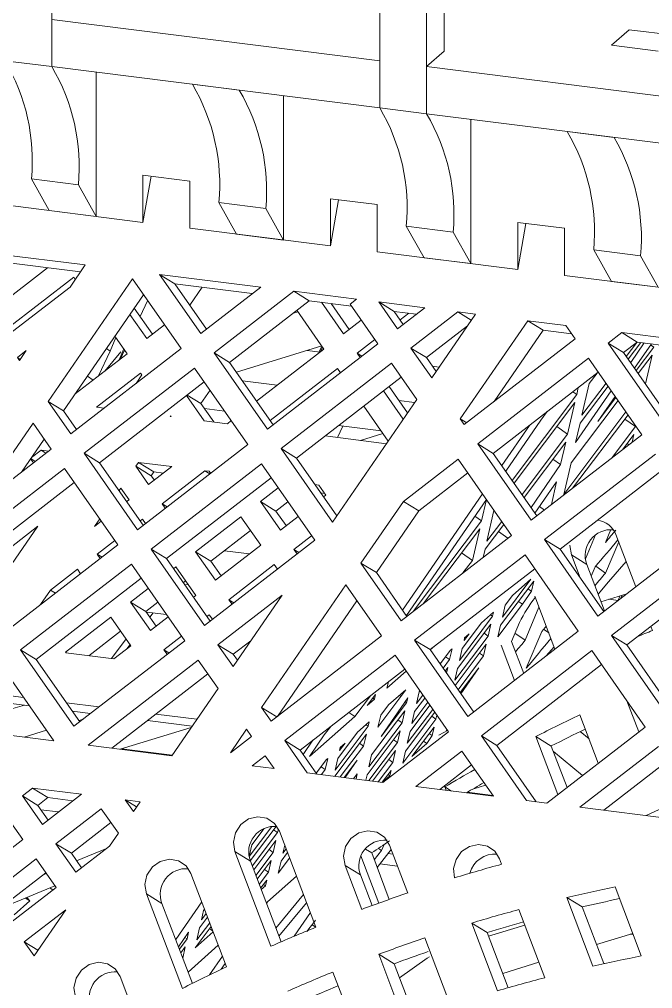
# Model space of a CAD drawing. Header units: millimetres. Extents: x 6136 to 7046, y 1563 to 2173.
# Drawn here: x 6853.01 to 6866.67, y 1696.82 to 1717.72 of the extents above; entities that cross this region are included whole.
import ezdxf

# ---------------------------------------------------------------- set-up
doc = ezdxf.new("R2010")
doc.units = ezdxf.units.MM
doc.header["$LTSCALE"] = 0.5
doc.layers.get('0').update_dxf_attribs({"color": 255})

# ---------------------------------------------------------------- blocks, each defined once
blk = doc.blocks.new('eiffel')
at = {"color": 3, "linetype": 'Continuous', "lineweight": 15}
for p, q in [((-51.535, -137.193), (-51.535, -130.122)), ((-41.713, -131.36), (-41.713, -138.431)), ((-40.31, -138.608), (-40.31, -131.537)), ((-39.78, -136.726), (-39.78, -131.603)), ((-51.535, -135.779), (-41.713, -137.017)), ((-51.535, -137.193), (-51.535, -135.779)), ((-34.244, -136.087), (-34.775, -136.554)), ((-32.841, -136.264), (-34.244, -136.087)), ((-40.31, -137.193), (-39.78, -136.726)), ((-33.372, -136.731), (-34.775, -136.554)), ((-52.938, -137.017), (-51.535, -137.193)), ((-41.713, -138.431), (-41.713, -137.017)), ((-51.535, -137.193), (-41.713, -138.431)), ((-40.31, -137.193), (-30.488, -138.431)), ((-40.31, -138.608), (-40.31, -137.193)), ((-50.209, -138.145), (-50.209, -137.36)), ((-45.922, -137.9), (-47.326, -137.724)), ((-50.209, -140.267), (-50.209, -138.145)), ((-44.597, -138.853), (-44.597, -138.068)), ((-41.713, -138.431), (-40.31, -138.608)), ((-40.31, -138.608), (-30.488, -139.845)), ((-44.597, -140.974), (-44.597, -138.853)), ((-38.984, -139.56), (-38.984, -138.775)), ((-34.697, -139.315), (-36.101, -139.138)), ((-38.984, -141.681), (-38.984, -139.56)), ((-50.209, -141.681), (-50.209, -140.267)), ((-47.403, -140.62), (-48.806, -140.444)), ((-48.806, -140.444), (-48.806, -141.858)), ((-48.56, -140.474), (-48.806, -141.858)), ((-50.739, -140.734), (-52.143, -140.558)), ((-52.143, -140.558), (-51.612, -141.504)), ((-50.739, -140.734), (-50.209, -141.681)), ((-47.403, -142.035), (-47.403, -140.62)), ((-44.597, -142.388), (-44.597, -140.974)), ((-48.806, -141.858), (-53.015, -141.327)), ((-45.127, -141.442), (-46.53, -141.265)), ((-46.53, -141.265), (-46, -142.211)), ((-41.79, -141.327), (-43.193, -141.151)), ((-43.193, -141.151), (-43.193, -142.565)), ((-42.948, -141.182), (-43.193, -142.565)), ((-41.79, -142.742), (-41.79, -141.327)), ((-50.209, -141.681), (-51.612, -141.504)), ((-45.127, -141.442), (-44.597, -142.388)), ((-38.984, -143.095), (-38.984, -141.681)), ((-36.178, -142.035), (-37.581, -141.858)), ((-37.581, -141.858), (-37.581, -143.272)), ((-37.335, -141.889), (-37.581, -143.272)), ((-43.193, -142.565), (-47.403, -142.035)), ((-44.597, -142.388), (-46, -142.211)), ((-39.514, -142.149), (-40.918, -141.972)), ((-40.918, -141.972), (-40.387, -142.918)), ((-39.514, -142.149), (-38.984, -143.095)), ((-36.178, -143.449), (-36.178, -142.035)), ((-50.533, -143.135), (-54.108, -142.685)), ((-37.581, -143.272), (-41.79, -142.742)), ((-33.902, -142.856), (-35.305, -142.679)), ((-35.305, -142.679), (-34.775, -143.626)), ((-50.676, -143.343), (-53.645, -142.969)), ((-38.984, -143.095), (-40.387, -142.918)), ((-33.902, -142.856), (-33.372, -143.802)), ((-51.66, -143.219), (-53.295, -144.483)), ((-50.533, -143.135), (-50.988, -143.796)), ((-52.891, -145.062), (-50.875, -143.504)), ((-51.648, -147.223), (-49.122, -143.551)), ((-50.875, -143.504), (-50.831, -143.568)), ((-49.122, -143.551), (-47.664, -145.641)), ((-45.278, -143.797), (-48.312, -143.415)), ((-47.076, -145.187), (-48.312, -143.415)), ((-48.312, -143.415), (-47.85, -143.699)), ((-31.969, -143.979), (-36.178, -143.449)), ((-33.372, -143.802), (-34.775, -143.626)), ((-50.988, -143.796), (-52.97, -145.328)), ((-46.904, -145.054), (-47.85, -143.699)), ((-45.53, -143.991), (-47.85, -143.699)), ((-47.029, -143.803), (-47.398, -144.339)), ((-45.278, -143.797), (-47.076, -145.187)), ((-46.672, -145.766), (-44.286, -143.922)), ((-42.406, -144.159), (-44.286, -143.922)), ((-43.824, -144.206), (-44.286, -143.922)), ((-51.185, -147.507), (-48.791, -144.026)), ((-48.887, -144.678), (-48.666, -144.204)), ((-46.209, -146.051), (-43.824, -144.206)), ((-42.562, -144.365), (-43.824, -144.206)), ((-42.797, -145.197), (-43.456, -144.253)), ((-42.406, -144.159), (-42.601, -144.31)), ((-40.367, -144.416), (-41.743, -144.243)), ((-41.182, -145.046), (-41.743, -144.243)), ((-41.743, -144.243), (-41.28, -144.527)), ((-48.519, -145.206), (-49.064, -144.424)), ((-47.398, -144.339), (-47.401, -144.342)), ((-44.165, -144.534), (-44.301, -144.576)), ((-44.193, -144.492), (-43.384, -145.652)), ((-42.625, -145.065), (-43.166, -144.289)), ((-42.601, -144.31), (-41.77, -145.5)), ((-41.011, -144.913), (-41.28, -144.527)), ((-40.619, -144.61), (-41.28, -144.527)), ((-40.367, -144.416), (-41.182, -145.046)), ((-40.778, -145.625), (-39.375, -144.541)), ((-38.845, -144.608), (-39.375, -144.541)), ((-38.971, -144.79), (-39.375, -144.541)), ((-48.69, -145.338), (-49.195, -144.614)), ((-42.267, -144.788), (-42.797, -145.197)), ((-41.103, -144.78), (-40.846, -144.581)), ((-40.157, -146.515), (-38.845, -144.608)), ((-39.302, -147.74), (-37.283, -144.804)), ((-36.143, -144.948), (-37.283, -144.804)), ((-36.821, -145.089), (-37.283, -144.804)), ((-48.161, -144.929), (-48.69, -145.338)), ((-40.315, -145.909), (-39.088, -144.961)), ((-38.291, -147.226), (-36.821, -145.089)), ((-35.97, -145.196), (-36.821, -145.089)), ((-36.143, -144.948), (-35.863, -145.349)), ((-49.618, -145.306), (-49.791, -145.712)), ((-49.645, -145.268), (-49.278, -145.793)), ((-42.392, -145.777), (-41.863, -145.367)), ((-35.863, -145.349), (-39.181, -147.914)), ((-34.871, -145.474), (-34.464, -145.16)), ((-30.546, -145.653), (-34.464, -145.16)), ((-34.002, -145.444), (-34.464, -145.16)), ((-52.565, -145.907), (-52.298, -145.701)), ((-52.298, -145.701), (-52.502, -145.998)), ((-47.664, -145.641), (-50.969, -148.196)), ((-50.139, -146.458), (-49.791, -145.712)), ((-49.791, -145.712), (-49.899, -145.637)), ((-49.38, -145.647), (-49.52, -145.98)), ((-49.477, -145.947), (-49.355, -145.683)), ((-46.006, -146.341), (-43.45, -145.557)), ((-43.384, -145.652), (-45.4, -147.21)), ((-41.77, -145.5), (-45.075, -148.055)), ((-43.501, -145.742), (-43.892, -145.692)), ((-43.445, -145.565), (-43.525, -145.739)), ((-43.485, -145.729), (-43.423, -145.596)), ((-43.408, -145.67), (-43.393, -145.639)), ((-40.157, -146.515), (-40.778, -145.625)), ((-40.315, -145.909), (-40.778, -145.625)), ((-33.274, -147.763), (-34.871, -145.474)), ((-34.409, -145.758), (-34.871, -145.474)), ((-34.409, -145.758), (-34.002, -145.444)), ((-34.015, -145.454), (-34.33, -145.871)), ((-34.269, -145.958), (-33.892, -145.458)), ((-33.793, -145.47), (-34.198, -146.06)), ((-34.081, -146.227), (-33.579, -145.497)), ((-33.502, -145.598), (-34.031, -146.3)), ((-30.797, -145.848), (-34.002, -145.444)), ((-33.502, -145.598), (-33.601, -145.529)), ((-52.502, -145.998), (-52.565, -145.907)), ((-52.478, -145.961), (-52.565, -145.907)), ((-49.278, -145.793), (-50.832, -146.994)), ((-49.464, -145.735), (-49.951, -146.313)), ((-45.075, -148.055), (-46.672, -145.766)), ((-46.209, -146.051), (-46.672, -145.766)), ((-42.3, -145.91), (-42.392, -145.777)), ((-42.392, -145.777), (-42.245, -145.867)), ((-40.026, -146.324), (-40.315, -145.909)), ((-38.777, -148.493), (-35.459, -145.928)), ((-35.459, -145.928), (-33.862, -148.217)), ((-33.103, -147.63), (-34.409, -145.758)), ((-33.97, -146.387), (-33.557, -145.838)), ((-33.557, -145.838), (-33.754, -146.696)), ((-50.564, -148.776), (-47.26, -146.221)), ((-47.26, -146.221), (-45.663, -148.509)), ((-44.903, -147.922), (-46.209, -146.051)), ((-44.996, -147.789), (-42.98, -146.231)), ((-44.67, -148.634), (-41.366, -146.08)), ((-42.98, -146.231), (-42.887, -146.364)), ((-41.366, -146.08), (-40.606, -147.168)), ((-39.934, -146.191), (-40.137, -146.165)), ((-50.296, -146.58), (-50.466, -146.462)), ((-50.195, -147.394), (-48.874, -146.372)), ((-48.835, -146.428), (-49.009, -146.681)), ((-48.874, -146.372), (-48.835, -146.428)), ((-44.208, -148.919), (-41.075, -146.497)), ((-38.314, -148.778), (-35.168, -146.345)), ((-35.438, -146.683), (-35.205, -146.374)), ((-50.102, -149.06), (-46.969, -146.638)), ((-47.068, -147.284), (-46.795, -146.887)), ((-44.789, -146.738), (-45.821, -146.608)), ((-40.88, -147.566), (-41.433, -146.773)), ((-35.766, -146.807), (-35.813, -147.014)), ((-35.712, -147.872), (-34.876, -146.763)), ((-34.937, -146.677), (-35.657, -147.632)), ((-35.657, -147.632), (-35.438, -146.683)), ((-46.973, -147.8), (-47.498, -147.047)), ((-47.068, -147.284), (-47.479, -147.032)), ((-43.132, -150.839), (-40.606, -147.168)), ((-41.011, -147.756), (-41.604, -146.906)), ((-35.813, -147.014), (-37.751, -149.585)), ((-35.929, -146.934), (-35.813, -147.014)), ((-34.779, -146.903), (-35.846, -148.456)), ((-35.18, -147.824), (-34.662, -147.071)), ((-34.638, -147.105), (-35.18, -147.824)), ((-50.969, -148.196), (-51.648, -147.223)), ((-51.185, -147.507), (-51.648, -147.223)), ((-49.968, -147.423), (-50.195, -147.394)), ((-46.683, -147.836), (-47.068, -147.284)), ((-46.963, -147.435), (-46.359, -147.511)), ((-42.192, -147.36), (-41.46, -148.409)), ((-40.668, -147.257), (-41.137, -147.198)), ((-37.691, -149.671), (-35.868, -147.254)), ((-35.868, -147.254), (-36.087, -148.202)), ((-35.985, -149.06), (-34.577, -147.192)), ((-50.797, -148.063), (-51.185, -147.507)), ((-47.993, -147.671), (-47.98, -147.653)), ((-47.993, -147.671), (-47.965, -147.675)), ((-47.98, -147.653), (-47.965, -147.675)), ((-39.181, -147.914), (-39.302, -147.74)), ((-39.109, -147.859), (-39.302, -147.74)), ((-36.886, -147.779), (-36.696, -147.527)), ((-34.339, -147.534), (-36.204, -150.008)), ((-35.938, -149.822), (-34.278, -147.621)), ((-34.049, -147.975), (-34.375, -147.749)), ((-53.849, -150.423), (-52.097, -147.876)), ((-52.097, -147.876), (-51.556, -148.651)), ((-46.973, -147.8), (-46.277, -147.888)), ((-46.16, -147.797), (-46.277, -147.888)), ((-42.819, -147.958), (-42.979, -148.303)), ((-42.944, -147.942), (-41.675, -148.102)), ((-38.058, -149.145), (-37.228, -147.938)), ((-36.886, -147.779), (-37.941, -149.312)), ((-36.413, -147.977), (-36.087, -148.202)), ((-35.846, -148.456), (-35.712, -147.872)), ((-34.049, -147.975), (-34.748, -148.902)), ((-34.045, -147.955), (-34.049, -147.975)), ((-43.351, -148.256), (-41.514, -148.488)), ((-41.617, -148.185), (-42.285, -148.39)), ((-36.087, -148.202), (-37.452, -150.013)), ((-33.862, -148.217), (-37.18, -150.782)), ((-34.447, -148.669), (-34.104, -148.215)), ((-34.104, -148.215), (-34.157, -148.445)), ((-52.443, -149.336), (-51.766, -148.351)), ((-45.663, -148.509), (-48.967, -151.064)), ((-37.18, -150.782), (-38.777, -148.493)), ((-38.314, -148.778), (-38.777, -148.493)), ((-37.392, -150.1), (-36.142, -148.442)), ((-36.142, -148.442), (-36.296, -149.109)), ((-34.307, -148.484), (-34.254, -148.52)), ((-51.556, -148.651), (-53.849, -150.423)), ((-52.143, -148.899), (-51.858, -148.679)), ((-51.858, -148.679), (-51.631, -148.708)), ((-51.711, -148.77), (-51.858, -148.679)), ((-48.967, -151.064), (-50.564, -148.776)), ((-50.102, -149.06), (-50.564, -148.776)), ((-43.132, -150.839), (-44.67, -148.634)), ((-44.208, -148.919), (-44.67, -148.634)), ((-43.001, -150.649), (-44.208, -148.919)), ((-37.008, -150.649), (-38.314, -148.778)), ((-36.775, -151.361), (-33.458, -148.797)), ((-52.086, -149.06), (-52.17, -148.939)), ((-52.167, -148.934), (-52.031, -149.018)), ((-48.796, -150.932), (-50.102, -149.06)), ((-49.018, -149.162), (-48.939, -149.047)), ((-48.635, -149.711), (-49.018, -149.162)), ((-49.018, -149.162), (-48.556, -149.447)), ((-48.939, -149.047), (-47.939, -149.173)), ((-48.939, -149.047), (-48.476, -149.331)), ((-47.939, -149.173), (-48.635, -149.711)), ((-48.563, -151.644), (-45.258, -149.089)), ((-45.258, -149.089), (-43.661, -151.378)), ((-41.006, -150.217), (-39.364, -148.948)), ((-39.364, -148.948), (-37.768, -151.236)), ((-36.296, -149.109), (-37.183, -150.399)), ((-36.525, -148.95), (-36.296, -149.109)), ((-36.204, -150.008), (-35.985, -149.06)), ((-54.47, -151.795), (-51.152, -149.23)), ((-51.152, -149.23), (-49.555, -151.519)), ((-48.556, -149.447), (-48.476, -149.331)), ((-48.464, -149.578), (-48.556, -149.447)), ((-48.553, -149.45), (-48.544, -149.429)), ((-48.476, -149.331), (-48.191, -149.367)), ((-48.231, -150.291), (-46.947, -149.298)), ((-46.947, -149.298), (-46.821, -149.314)), ((-46.8, -149.389), (-46.947, -149.298)), ((-46.821, -149.314), (-46.78, -149.373)), ((-40.544, -150.501), (-39.074, -149.365)), ((-36.313, -151.646), (-33.167, -149.213)), ((-54.007, -152.079), (-50.861, -149.647)), ((-48.1, -151.928), (-44.967, -149.506)), ((-43.654, -149.713), (-43.536, -149.728)), ((-43.536, -149.728), (-43.329, -150.024)), ((-37.066, -150.567), (-36.49, -149.729)), ((-36.416, -149.631), (-36.573, -150.313)), ((-36.49, -149.729), (-36.416, -149.631)), ((-49.521, -149.893), (-49.467, -149.816)), ((-49.467, -149.816), (-49.223, -150.166)), ((-45.284, -150.22), (-44.755, -149.811)), ((-43.481, -149.961), (-43.364, -149.976)), ((-43.329, -150.024), (-43.399, -150.078)), ((-41.033, -153.469), (-38.638, -149.988)), ((-49.223, -150.166), (-49.293, -150.219)), ((-48.138, -150.423), (-48.231, -150.291)), ((-48.231, -150.291), (-48.084, -150.381)), ((-44.688, -151.075), (-45.284, -150.22)), ((-45.284, -150.22), (-44.822, -150.504)), ((-44.822, -150.504), (-44.464, -150.228)), ((-42.277, -152.064), (-41.006, -150.217)), ((-41.006, -150.217), (-40.544, -150.501)), ((-38.521, -150.156), (-40.916, -153.637)), ((-38.517, -150.162), (-38.662, -150.794)), ((-44.516, -150.942), (-44.822, -150.504)), ((-41.815, -152.349), (-40.544, -150.501)), ((-38.662, -150.794), (-38.864, -150.654)), ((-38.506, -151.411), (-38.292, -150.484)), ((-36.933, -150.373), (-36.783, -150.476)), ((-50.259, -150.966), (-50.101, -150.736)), ((-50.052, -150.806), (-50.259, -150.966)), ((-48.888, -150.799), (-48.819, -150.745)), ((-48.819, -150.745), (-48.726, -150.878)), ((-47.23, -151.725), (-45.872, -150.674)), ((-45.872, -150.674), (-45.276, -151.529)), ((-44.158, -150.665), (-44.688, -151.075)), ((-38.662, -150.794), (-40.712, -153.513)), ((-38.561, -151.651), (-37.999, -150.905)), ((-38.059, -150.819), (-38.506, -151.411)), ((-53.124, -151.866), (-51.952, -150.959)), ((-51.952, -150.959), (-52.848, -152.262)), ((-46.768, -152.009), (-45.581, -151.091)), ((-37.768, -151.236), (-41.072, -153.791)), ((-40.411, -153.28), (-38.718, -151.034)), ((-38.718, -151.034), (-38.936, -151.982)), ((-38.16, -151.119), (-37.873, -151.318)), ((-35.553, -151.939), (-35.248, -151.215)), ((-31.861, -151.085), (-35.178, -153.65)), ((-34.79, -151.06), (-34.952, -151.443)), ((-34.046, -152.775), (-34.642, -151.206)), ((-49.555, -151.519), (-52.873, -154.084)), ((-50.177, -151.795), (-49.648, -151.386)), ((-43.661, -151.378), (-46.966, -153.932)), ((-45.276, -151.529), (-46.634, -152.579)), ((-44.284, -151.654), (-43.754, -151.245)), ((-35.178, -153.65), (-36.775, -151.361)), ((-36.313, -151.646), (-36.775, -151.361)), ((-34.948, -152.361), (-34.557, -151.431)), ((-50.085, -151.928), (-50.177, -151.795)), ((-50.177, -151.795), (-50.03, -151.886)), ((-46.966, -153.932), (-48.563, -151.644)), ((-48.1, -151.928), (-48.563, -151.644)), ((-46.634, -152.579), (-47.23, -151.725)), ((-47.23, -151.725), (-46.768, -152.009)), ((-45.615, -151.791), (-46.364, -151.697)), ((-44.191, -151.787), (-44.284, -151.654)), ((-44.284, -151.654), (-44.136, -151.745)), ((-40.668, -154.371), (-37.363, -151.816)), ((-38.936, -151.982), (-39.262, -151.756)), ((-38.617, -151.893), (-38.561, -151.651)), ((-37.363, -151.816), (-35.766, -154.105)), ((-35.007, -153.518), (-36.313, -151.646)), ((-35.975, -151.817), (-35.714, -152.504)), ((-35.513, -152.101), (-35.975, -151.817)), ((-34.774, -154.23), (-31.456, -151.665)), ((-52.469, -154.663), (-49.151, -152.098)), ((-49.151, -152.098), (-47.554, -154.387)), ((-46.794, -153.8), (-48.1, -151.928)), ((-46.463, -152.447), (-46.768, -152.009)), ((-46.23, -153.159), (-44.871, -152.109)), ((-44.871, -152.109), (-44.779, -152.241)), ((-41.072, -153.791), (-42.277, -152.064)), ((-41.815, -152.349), (-42.277, -152.064)), ((-38.936, -151.982), (-39.221, -152.36)), ((-35.513, -152.101), (-34.982, -153.498)), ((-34.312, -154.514), (-31.165, -152.082)), ((-51.57, -152.871), (-50.765, -152.25)), ((-50.765, -152.25), (-50.672, -152.383)), ((-47.888, -152.233), (-47.818, -152.179)), ((-47.818, -152.179), (-47.222, -153.034)), ((-40.901, -153.659), (-41.815, -152.349)), ((-40.205, -154.655), (-37.072, -152.233)), ((-35.263, -152.18), (-35.378, -152.455)), ((-34.948, -152.361), (-35.243, -152.157)), ((-52.006, -154.947), (-48.86, -152.515)), ((-47.597, -152.65), (-47.527, -152.596)), ((-38.094, -153.921), (-37.1, -152.602)), ((-37.184, -152.546), (-38.039, -153.68)), ((-37.737, -153.034), (-37.184, -152.546)), ((-37.1, -152.602), (-37.17, -152.907)), ((-51.87, -153.308), (-51.57, -152.871)), ((-51.57, -152.871), (-51.422, -152.962)), ((-49.177, -153.229), (-48.647, -152.82)), ((-47.441, -152.719), (-47.559, -152.704)), ((-45.252, -156.389), (-42.726, -152.718)), ((-42.726, -152.718), (-41.66, -154.246)), ((-37.438, -153.295), (-37.17, -152.907)), ((-37.17, -152.907), (-37.275, -152.834)), ((-35.088, -153.219), (-34.314, -152.982)), ((-48.58, -154.084), (-49.177, -153.229)), ((-49.177, -153.229), (-48.714, -153.514)), ((-48.714, -153.514), (-48.356, -153.237)), ((-47.222, -153.034), (-47.291, -153.087)), ((-46.562, -154.512), (-44.632, -153.02)), ((-46.137, -153.292), (-46.23, -153.159)), ((-46.23, -153.159), (-46.082, -153.249)), ((-46.107, -155.164), (-44.632, -153.02)), ((-44.777, -156.656), (-42.395, -153.192)), ((-37.957, -153.326), (-37.737, -153.034)), ((-37.438, -153.295), (-37.559, -153.211)), ((-36.465, -154.645), (-37.071, -153.051)), ((-34.573, -153.182), (-34.852, -153.147)), ((-34.516, -153.044), (-34.58, -153.181)), ((-34.458, -153.026), (-34.507, -153.131)), ((-48.409, -153.951), (-48.714, -153.514)), ((-48.701, -153.532), (-48.097, -153.608)), ((-48.502, -153.557), (-48.595, -153.685)), ((-38.665, -153.853), (-38.304, -153.534)), ((-38.304, -153.534), (-38.332, -153.657)), ((-37.438, -153.295), (-38.176, -154.275)), ((-38.039, -153.68), (-37.957, -153.326)), ((-37.36, -154.373), (-36.944, -153.386)), ((-51.123, -154.734), (-49.765, -153.684)), ((-49.765, -153.684), (-49.168, -154.538)), ((-48.051, -153.675), (-48.58, -154.084)), ((-46.887, -153.667), (-46.818, -153.613)), ((-46.818, -153.613), (-46.725, -153.746)), ((-38.332, -153.657), (-39.327, -154.976)), ((-39.245, -154.622), (-38.665, -153.853)), ((-38.395, -153.614), (-38.332, -153.657)), ((-37.525, -153.839), (-37.766, -154.409)), ((-50.429, -154.839), (-49.474, -154.101)), ((-39.382, -155.216), (-38.388, -153.897)), ((-35.766, -154.105), (-39.071, -156.659)), ((-38.388, -153.897), (-38.469, -154.251)), ((-38.176, -154.275), (-38.094, -153.921)), ((-36.86, -154.112), (-37.325, -155.215)), ((-36.652, -154.153), (-36.806, -154.046)), ((-33.549, -154.083), (-33.595, -153.96)), ((-47.554, -154.387), (-50.872, -156.952)), ((-49.744, -154.925), (-49.311, -154.334)), ((-48.176, -154.663), (-47.647, -154.254)), ((-46.099, -154.796), (-45.575, -154.391)), ((-41.66, -154.246), (-44.965, -156.801)), ((-39.071, -156.659), (-40.668, -154.371)), ((-40.205, -154.655), (-40.668, -154.371)), ((-38.469, -154.251), (-39.464, -155.57)), ((-39.04, -154.183), (-39.19, -154.382)), ((-39.19, -154.382), (-39.171, -154.298)), ((-39.171, -154.298), (-39.04, -154.183)), ((-38.591, -154.167), (-38.469, -154.251)), ((-37.766, -154.409), (-37.401, -155.368)), ((-37.36, -154.373), (-37.663, -154.164)), ((-33.177, -156.518), (-34.774, -154.23)), ((-34.312, -154.514), (-34.774, -154.23)), ((-50.872, -156.952), (-52.469, -154.663)), ((-52.469, -154.663), (-52.006, -154.947)), ((-49.168, -154.538), (-49.679, -154.933)), ((-49.193, -154.503), (-49.285, -154.629)), ((-48.083, -154.796), (-48.176, -154.663)), ((-48.176, -154.663), (-48.029, -154.754)), ((-46.107, -155.164), (-46.562, -154.512)), ((-46.099, -154.796), (-46.562, -154.512)), ((-38.899, -156.527), (-40.205, -154.655)), ((-40.204, -154.657), (-40.2, -154.651)), ((-40.069, -154.55), (-40.199, -154.664)), ((-39.905, -155.085), (-39.593, -154.671)), ((-39.546, -154.629), (-39.62, -154.953)), ((-39.593, -154.671), (-39.546, -154.629)), ((-39.457, -155.728), (-38.525, -154.491)), ((-39.327, -154.976), (-39.245, -154.622)), ((-38.667, -157.239), (-35.362, -154.684)), ((-38.525, -154.491), (-38.606, -154.845)), ((-38.079, -154.517), (-37.675, -155.58)), ((-36.725, -154.846), (-36.494, -154.568)), ((-35.362, -154.684), (-33.765, -156.973)), ((-33.006, -156.386), (-34.312, -154.514)), ((-50.7, -156.819), (-52.006, -154.947)), ((-51.11, -154.753), (-51.123, -154.734)), ((-51.123, -154.734), (-51.087, -154.756)), ((-49.679, -154.933), (-51.11, -154.753)), ((-50.45, -157.518), (-47.15, -154.966)), ((-47.15, -154.966), (-46.556, -155.817)), ((-45.976, -154.973), (-46.099, -154.796)), ((-44.56, -157.38), (-41.256, -154.825)), ((-41.256, -154.825), (-39.659, -157.114)), ((-39.62, -154.953), (-39.816, -155.213)), ((-39.742, -154.869), (-39.62, -154.953)), ((-38.606, -154.845), (-39.368, -155.856)), ((-38.728, -154.761), (-38.606, -154.845)), ((-53.056, -155.118), (-51.471, -157.389)), ((-44.098, -157.664), (-40.965, -155.242)), ((-41.497, -155.809), (-40.923, -155.302)), ((-39.756, -155.299), (-39.676, -155.193)), ((-39.676, -155.193), (-39.714, -155.36)), ((-39.464, -155.57), (-39.382, -155.216)), ((-39.307, -155.942), (-38.748, -155.2)), ((-39.283, -155.978), (-38.748, -155.2)), ((-38.204, -157.523), (-35.071, -155.101)), ((-49.736, -157.608), (-46.859, -155.383)), ((-47.943, -157.834), (-46.556, -155.817)), ((-41.497, -155.809), (-41.454, -155.62)), ((-41.449, -156.308), (-40.936, -155.856)), ((-40.936, -155.856), (-41.077, -156.06)), ((-52.379, -156.088), (-53.327, -155.969)), ((-41.993, -156.037), (-42.464, -156.661)), ((-42.089, -156.331), (-41.841, -156.002)), ((-42.089, -156.331), (-41.872, -156.14)), ((-41.872, -156.14), (-41.92, -156.107)), ((-41.841, -156.002), (-41.872, -156.14)), ((-41.077, -156.06), (-41.766, -156.973)), ((-41.666, -157.254), (-40.875, -156.103)), ((-41.128, -156.024), (-41.077, -156.06)), ((-40.875, -156.103), (-40.908, -156.248)), ((-40.67, -156.512), (-40.363, -156.105)), ((-40.615, -156.272), (-40.533, -155.918)), ((-40.423, -156.018), (-40.615, -156.272)), ((-40.533, -155.918), (-40.512, -155.89)), ((-52.206, -156.336), (-53.208, -156.21)), ((-52.356, -156.317), (-52.699, -156.422)), ((-50.122, -156.372), (-51.098, -156.249)), ((-44.965, -156.801), (-45.252, -156.389)), ((-44.795, -156.67), (-45.252, -156.389)), ((-41.684, -156.619), (-41.449, -156.308)), ((-40.908, -156.248), (-41.666, -157.254)), ((-40.953, -156.217), (-40.908, -156.248)), ((-40.124, -156.447), (-40.888, -157.46)), ((-40.807, -157.106), (-40.213, -156.319)), ((-40.274, -156.232), (-40.751, -156.866)), ((-34.315, -156.185), (-33.958, -157.122)), ((-50.374, -156.567), (-50.925, -156.497)), ((-50.588, -156.733), (-50.73, -156.776)), ((-47.192, -156.742), (-48.416, -156.587)), ((-43.817, -157.855), (-42.464, -156.661)), ((-42.464, -156.661), (-42.641, -156.538)), ((-41.958, -157.808), (-40.963, -156.489)), ((-41.766, -156.973), (-41.684, -156.619)), ((-40.963, -156.489), (-41.045, -156.843)), ((-40.031, -156.735), (-41.025, -158.054)), ((-40.944, -157.7), (-40.064, -156.533)), ((-40.751, -156.866), (-40.67, -156.512)), ((-40.153, -156.651), (-40.031, -156.735)), ((-40.004, -156.619), (-40.031, -156.735)), ((-35.168, -158.057), (-35.72, -156.606)), ((-55.361, -156.899), (-51.471, -157.389)), ((-49.491, -157.639), (-47.359, -156.984)), ((-47.335, -156.95), (-48.668, -156.782)), ((-46.183, -157.742), (-45.701, -157.042)), ((-45.701, -157.042), (-45.553, -157.255)), ((-43.373, -157.209), (-43.183, -156.957)), ((-42.059, -156.95), (-43.053, -158.269)), ((-42.377, -157.127), (-42.029, -156.819)), ((-42.125, -156.904), (-42.059, -156.95)), ((-42.029, -156.819), (-42.059, -156.95)), ((-41.045, -156.843), (-42.039, -158.162)), ((-41.167, -156.758), (-41.045, -156.843)), ((-40.749, -157.855), (-40.086, -156.975)), ((-40.086, -156.975), (-40.145, -157.231)), ((-33.765, -156.973), (-36.709, -159.249)), ((-51.693, -157.072), (-52.362, -157.277)), ((-45.553, -157.255), (-46.183, -157.742)), ((-43.373, -157.209), (-43.817, -157.855)), ((-43.063, -158.448), (-42.114, -157.19)), ((-42.972, -157.915), (-42.377, -157.127)), ((-42.114, -157.19), (-42.196, -157.544)), ((-42.094, -158.402), (-41.1, -157.083)), ((-39.659, -157.114), (-41.62, -158.63)), ((-41.1, -157.083), (-41.182, -157.437)), ((-40.888, -157.46), (-40.807, -157.106)), ((-40.304, -157.462), (-40.145, -157.231)), ((-40.145, -157.231), (-40.233, -157.17)), ((-39.702, -157.052), (-39.721, -157.095)), ((-37.318, -159.172), (-38.667, -157.239)), ((-38.204, -157.523), (-38.667, -157.239)), ((-37.037, -157.257), (-36.378, -158.993)), ((-36.575, -157.542), (-37.037, -157.257)), ((-35.445, -157.33), (-35.712, -157.109)), ((-47.943, -157.834), (-50.45, -157.518)), ((-47.93, -157.815), (-49.445, -157.624)), ((-49.407, -157.629), (-49.399, -157.61)), ((-43.887, -158.345), (-44.56, -157.38)), ((-44.098, -157.664), (-44.56, -157.38)), ((-44.007, -157.794), (-43.714, -157.368)), ((-42.752, -157.457), (-42.916, -157.675)), ((-42.916, -157.675), (-42.895, -157.583)), ((-42.895, -157.583), (-42.752, -157.457)), ((-42.196, -157.544), (-42.894, -158.47)), ((-42.318, -157.46), (-42.196, -157.544)), ((-41.182, -157.437), (-42.041, -158.577)), ((-41.304, -157.353), (-41.182, -157.437)), ((-40.304, -157.462), (-40.749, -157.855)), ((-40.304, -157.462), (-40.402, -157.394)), ((-37.028, -159.209), (-38.204, -157.523)), ((-36.575, -157.542), (-36.104, -158.781)), ((-35.717, -159.374), (-33.361, -157.552)), ((-45.539, -158.137), (-45.148, -157.834)), ((-45.148, -157.834), (-44.88, -158.22)), ((-43.598, -158.381), (-44.098, -157.664)), ((-43.27, -157.914), (-43.347, -158.246)), ((-43.306, -157.945), (-43.27, -157.914)), ((-43.053, -158.269), (-42.972, -157.915)), ((-42.039, -158.162), (-41.958, -157.808)), ((-41.927, -158.592), (-41.237, -157.677)), ((-41.237, -157.677), (-41.319, -158.031)), ((-41.025, -158.054), (-40.944, -157.7)), ((-40.628, -158.755), (-39.255, -157.693)), ((-39.255, -157.693), (-38.31, -159.047)), ((-36.511, -157.71), (-35.644, -158.425)), ((-44.88, -158.22), (-45.539, -158.137)), ((-43.615, -158.356), (-43.306, -157.945)), ((-43.469, -158.161), (-43.347, -158.246)), ((-42.779, -158.484), (-42.387, -157.965)), ((-42.387, -157.965), (-42.747, -158.488)), ((-41.319, -158.031), (-41.757, -158.613)), ((-41.44, -157.947), (-41.319, -158.031)), ((-39.914, -158.845), (-38.964, -158.11)), ((-35.003, -159.464), (-33.07, -157.969)), ((-41.62, -158.63), (-43.887, -158.345)), ((-43.347, -158.246), (-43.462, -158.398)), ((-42.495, -158.52), (-42.388, -158.378)), ((-42.388, -158.378), (-42.423, -158.529)), ((-42.132, -158.566), (-42.094, -158.402)), ((-41.642, -158.627), (-41.374, -158.271)), ((-41.413, -158.44), (-41.627, -158.629)), ((-41.471, -158.4), (-41.413, -158.44)), ((-41.374, -158.271), (-41.413, -158.44)), ((-38.31, -159.047), (-40.628, -158.755)), ((-39.763, -158.766), (-39.724, -158.869)), ((-39.562, -158.89), (-39.763, -158.766)), ((-38.927, -158.831), (-38.543, -158.713)), ((-52.414, -159.036), (-52.113, -158.803)), ((-51.817, -159.891), (-52.414, -159.036)), ((-52.414, -159.036), (-51.951, -159.32)), ((-52.113, -158.803), (-50.649, -158.988)), ((-51.65, -159.087), (-52.113, -158.803)), ((-50.649, -158.988), (-51.817, -159.891)), ((-38.325, -159.025), (-39.094, -158.928)), ((-51.951, -159.32), (-51.65, -159.087)), ((-51.646, -159.758), (-51.951, -159.32)), ((-51.65, -159.087), (-50.901, -159.182)), ((-49.336, -159.153), (-48.889, -159.209)), ((-49.091, -159.503), (-49.336, -159.153)), ((-49.336, -159.153), (-48.995, -159.363)), ((-49.091, -159.503), (-48.889, -159.209)), ((-36.709, -159.249), (-37.318, -159.172)), ((-53.001, -159.49), (-52.405, -160.345)), ((-51.861, -159.45), (-51.333, -159.516)), ((-51.413, -160.47), (-50.055, -159.42)), ((-50.055, -159.42), (-49.541, -160.156)), ((-31.798, -159.868), (-35.717, -159.374)), ((-50.95, -160.754), (-49.764, -159.837)), ((-44.942, -159.949), (-45.625, -160.855)), ((-45.592, -160.979), (-44.816, -159.949)), ((-49.808, -160.545), (-49.541, -160.156)), ((-45.547, -160.506), (-45.174, -160.011)), ((-44.771, -160.135), (-45.53, -161.142)), ((-44.893, -160.051), (-44.771, -160.135)), ((-44.747, -160.028), (-44.771, -160.135)), ((-43.625, -162.97), (-44.718, -160.093)), ((-52.405, -160.345), (-53.764, -161.395)), ((-50.817, -161.325), (-51.413, -160.47)), ((-51.413, -160.47), (-50.95, -160.754)), ((-45.626, -160.849), (-45.547, -160.506)), ((-45.488, -161.253), (-44.827, -160.376)), ((-44.827, -160.376), (-44.908, -160.73)), ((-44.615, -160.753), (-44.559, -160.512)), ((-41.661, -160.673), (-41.586, -160.495)), ((-40.875, -161.945), (-41.421, -160.508)), ((-50.645, -161.192), (-50.95, -160.754)), ((-49.808, -160.545), (-50.817, -161.325)), ((-50.791, -160.983), (-49.894, -160.612)), ((-46.051, -160.704), (-44.973, -163.541)), ((-45.589, -160.988), (-46.051, -160.704)), ((-44.908, -160.73), (-45.426, -161.416)), ((-45.03, -160.645), (-44.908, -160.73)), ((-44.67, -160.993), (-44.475, -160.734)), ((-44.517, -160.623), (-44.615, -160.753)), ((-41.955, -160.745), (-42.142, -160.63)), ((-41.955, -160.745), (-41.427, -162.135)), ((-41.79, -161.179), (-41.372, -160.639)), ((-41.661, -160.673), (-41.755, -160.609)), ((-41.466, -160.76), (-41.319, -160.778)), ((-53.359, -161.975), (-52.001, -160.924)), ((-52.001, -160.924), (-51.404, -161.779)), ((-45.589, -160.988), (-44.669, -163.408)), ((-45.384, -161.527), (-44.964, -160.97)), ((-44.964, -160.97), (-45.045, -161.324)), ((-44.413, -160.897), (-44.752, -161.347)), ((-44.752, -161.347), (-44.67, -160.993)), ((-42.275, -160.836), (-41.739, -162.247)), ((-41.71, -161.075), (-41.181, -161.141)), ((-38.064, -161.082), (-38.124, -160.924)), ((-52.897, -162.259), (-51.71, -161.341)), ((-51.775, -161.392), (-51.697, -161.359)), ((-46.306, -164.152), (-47.367, -161.361)), ((-45.045, -161.324), (-45.322, -161.691)), ((-45.167, -161.24), (-45.045, -161.324)), ((-42.754, -161.119), (-42.254, -162.435)), ((-42.292, -161.403), (-42.754, -161.119)), ((-45.28, -161.802), (-45.1, -161.564)), ((-45.193, -161.687), (-45.138, -161.725)), ((-45.1, -161.564), (-45.138, -161.725)), ((-44.205, -161.444), (-45.077, -162.213)), ((-42.292, -161.403), (-41.943, -162.321)), ((-52.857, -162.316), (-51.44, -161.729)), ((-51.404, -161.779), (-52.763, -162.829)), ((-51.586, -161.789), (-51.504, -161.856)), ((-48.7, -161.972), (-47.624, -164.802)), ((-48.237, -162.256), (-48.7, -161.972)), ((-45.138, -161.725), (-45.266, -161.838)), ((-33.88, -163.83), (-34.666, -161.762)), ((-52.195, -162.183), (-52.662, -162.595)), ((-52.195, -162.183), (-52.322, -162.095)), ((-52.195, -162.183), (-52.282, -162.078)), ((-48.237, -162.256), (-47.326, -164.652)), ((-47.824, -163.342), (-47.044, -162.209)), ((-45.107, -162.256), (-45.077, -162.213)), ((-43.997, -161.991), (-44.826, -162.996)), ((-44.732, -163.242), (-43.903, -162.237)), ((-36.11, -162.079), (-35.33, -164.132)), ((-35.648, -162.363), (-36.11, -162.079)), ((-52.359, -163.409), (-51.118, -162.45)), ((-52.066, -163.828), (-51.118, -162.45)), ((-47.054, -162.75), (-46.988, -162.464)), ((-46.911, -162.561), (-47.054, -162.75)), ((-46.962, -162.426), (-46.988, -162.464)), ((-44.279, -163.241), (-43.791, -162.532)), ((-36.771, -164.482), (-37.547, -162.441)), ((-35.648, -162.363), (-35.003, -164.06)), ((-46.806, -162.835), (-47.19, -163.344)), ((-47.109, -162.99), (-46.868, -162.671)), ((-38.959, -162.844), (-38.187, -164.875)), ((-38.496, -163.128), (-38.959, -162.844)), ((-47.437, -163.117), (-47.741, -163.56)), ((-47.437, -163.117), (-47.484, -163.321)), ((-47.246, -163.584), (-46.764, -162.946)), ((-46.703, -163.106), (-47.246, -163.584)), ((-47.19, -163.344), (-47.109, -162.99)), ((-46.712, -163.083), (-46.814, -163.012)), ((-43.629, -162.971), (-43.741, -162.894)), ((-38.496, -163.128), (-37.868, -164.782)), ((-37.371, -162.905), (-38.455, -163.238)), ((-52.066, -163.828), (-52.359, -163.409)), ((-52.359, -163.409), (-51.951, -163.66)), ((-47.484, -163.321), (-47.715, -163.628)), ((-47.547, -163.277), (-47.484, -163.321)), ((-39.594, -165.315), (-40.363, -163.292)), ((-35.22, -163.488), (-34.136, -163.155)), ((-34.209, -163.178), (-34.123, -163.189)), ((-47.673, -163.739), (-47.539, -163.561)), ((-47.539, -163.561), (-47.615, -163.892)), ((-46.549, -163.511), (-47.456, -164.311)), ((-46.426, -163.836), (-46.811, -164.395)), ((-41.743, -163.779), (-40.976, -165.796)), ((-41.28, -164.064), (-41.743, -163.779)), ((-46.462, -164.227), (-46.343, -164.053)), ((-41.28, -164.064), (-40.665, -165.683)), ((-38.032, -164.351), (-36.948, -164.018)), ((-35.007, -164.049), (-34.974, -164.053)), ((-49.066, -165.57), (-49.491, -164.45)), ((-42.35, -166.324), (-43.115, -164.311))]:
    blk.add_line(p, q, dxfattribs=at)
at = {"color": 3, "linetype": 'Continuous', "lineweight": 15, "flags": 128}
for points in [[(-36.021, -151.525), (-36.022, -151.538), (-35.975, -151.817)], [(-35.172, -152.997), (-34.858, -152.629), (-34.333, -152.019)], [(-36.86, -154.112), (-36.759, -153.989), (-36.729, -153.952)], [(-37.36, -154.373), (-37.462, -154.499), (-37.564, -154.626), (-37.645, -154.726)], [(-39.686, -157.075), (-39.795, -157.138), (-39.94, -157.222)], [(-32.34, -159.015), (-33.362, -159.456), (-33.734, -159.624)], [(-44.718, -160.093), (-44.867, -159.86), (-45.094, -159.708), (-45.365, -159.662), (-45.64, -159.728), (-45.875, -159.896), (-46.036, -160.14), (-46.098, -160.424), (-46.051, -160.704)], [(-41.421, -160.508), (-41.569, -160.275), (-41.796, -160.124), (-42.068, -160.078), (-42.342, -160.144), (-42.578, -160.311), (-42.739, -160.556), (-42.801, -160.839), (-42.754, -161.119)], [(-38.124, -160.924), (-38.268, -160.694), (-38.489, -160.543), (-38.753, -160.493), (-39.024, -160.55), (-39.26, -160.706), (-39.427, -160.938), (-39.501, -161.214), (-39.472, -161.491)], [(-41.661, -160.673), (-41.769, -160.812), (-41.877, -160.952), (-41.877, -160.952)], [(-47.367, -161.361), (-47.515, -161.128), (-47.742, -160.976), (-48.013, -160.93), (-48.288, -160.996), (-48.523, -161.164), (-48.684, -161.408), (-48.746, -161.692), (-48.7, -161.972)], [(-43.898, -163.102), (-43.794, -162.963), (-43.689, -162.825), (-43.636, -162.754)], [(-40.228, -163.852), (-40.298, -163.9), (-41.122, -164.481)], [(-49.491, -164.45), (-49.64, -164.217), (-49.867, -164.065), (-50.138, -164.019), (-50.413, -164.085), (-50.648, -164.253), (-50.809, -164.497), (-50.871, -164.781), (-50.824, -165.061)]]:
    blk.add_lwpolyline(points, dxfattribs=at)
at = {"color": 3, "linetype": 'Continuous', "lineweight": 15}
for centre, radius, start, end in [((-58.032, -140.021), 5.914, 354.7908, 30.5315), ((-56.629, -140.198), 5.914, 354.7908, 30.5315), ((-52.419, -140.728), 5.914, 354.7908, 30.5315), ((-51.016, -140.905), 5.914, 354.7908, 30.5315), ((-46.807, -141.435), 5.914, 354.7908, 30.5315), ((-45.404, -141.612), 5.914, 354.7908, 30.5315), ((-41.194, -142.142), 5.914, 354.7908, 30.5315), ((-39.791, -142.319), 5.914, 354.7908, 30.5315), ((-35.261, -151.436), 0.66, 20.3188, 83.9854), ((-34.791, -151.832), 0.77, 84.3469, 200.5218), ((132.701, -291.597), 218.519, 139.98018, 140.10514), ((119.01, -281.246), 201.142, 139.78198, 140.08393), ((109.177, -274.682), 189.035, 139.67832, 139.82905), ((-33.604, -155.77), 4.371, 142.1675, 153.7736), ((-14.695, -200.452), 50.055, 112.1271, 112.6737), ((131.373, -293.175), 217.926, 140.41919, 140.72375), ((-14.426, -201.298), 49.506, 115.4765, 117.1776), ((-14.057, -201.393), 49.295, 115.8587, 117.1806), ((-14.123, -201.856), 50.141, 119.5722, 120.7541), ((-13.733, -202.016), 49.997, 119.8195, 120.5181), ((-44.868, -160.718), 0.77, 84.347, 200.5217), ((-41.57, -161.133), 0.77, 84.347, 200.5217), ((-13.51, -202.395), 50.437, 123.5932, 124.3318), ((-38.272, -161.544), 0.766, 84.4136, 165.4997), ((-25.043, -208.527), 49.199, 105.3456, 107.0532), ((-47.516, -161.986), 0.77, 84.3465, 200.5219), ((-24.875, -209.051), 49.75, 108.7609, 110.4462), ((-25.319, -207.862), 47.038, 101.4617, 103.2633), ((-24.847, -208.188), 47.081, 101.8715, 103.2632), ((-25.169, -208.458), 47.652, 105.0553, 106.8208), ((-24.737, -208.636), 47.542, 105.4541, 106.8226), ((-24.646, -209.643), 50.385, 112.1287, 113.7935), ((-24.978, -209.059), 48.284, 108.5806, 110.3172), ((-24.526, -209.314), 48.253, 109.0395, 110.3174), ((-25.481, -207.831), 44.795, 100.8067, 102.7016), ((-49.641, -165.075), 0.77, 84.3469, 200.5214), ((-24.393, -210.195), 50.991, 115.4509, 117.1023), ((-24.762, -209.617), 48.882, 112.0522, 113.7682), ((-25.337, -208.424), 45.405, 104.5857, 106.4398), ((-24.295, -209.914), 48.895, 112.4406, 113.7678)]:
    blk.add_arc(centre, radius, start, end, dxfattribs=at)

msp = doc.modelspace()

# ---------------------------------------------------------------- block references
at = {"color": 3, "xscale": 0.7200000000000001, "yscale": 0.7200000000000001, "zscale": 0.7200000000000001}
msp.add_blockref('eiffel', (6890.819, 1815.479), dxfattribs=at)

doc.saveas('drawing.dxf')
